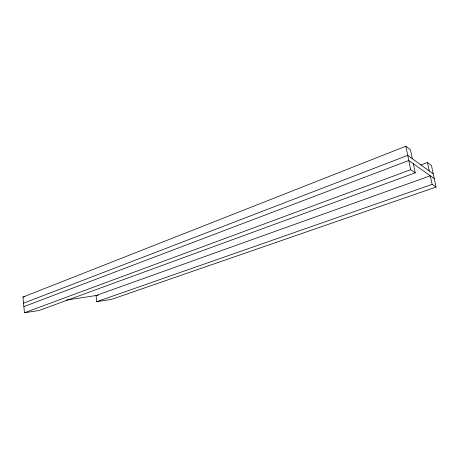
<?xml version="1.0" encoding="UTF-8"?>
<svg xmlns="http://www.w3.org/2000/svg" width="459" height="459" viewBox="0 0 459 459"><rect width="100%" height="100%" fill="white"/><g stroke="black" fill="none" stroke-linecap="round" stroke-linejoin="round"><path stroke-width="0.69" d="M413.37 163.771L415.257 172.831L38.917 310.536L24.447 312.757L22.95 297.082L405.836 146.243L410.444 149.709L412.314 158.694M23.535 303.181L407.718 155.366L433.244 173.875M23.862 306.623L408.785 160.512L434.248 178.608M420.76 164.993L427.478 162.497L431.454 165.487L436.05 187.06L111.371 299.423L96.757 301.666L96.051 295.521L430.295 175.797L432.114 184.363L436.05 187.06M24.447 312.757L410.69 169.704L415.257 172.831M96.757 301.666L432.114 184.363M22.95 297.082L24.321 296.87M66.194 300.111L98.134 295.2M427.478 162.497L429.28 171M405.836 146.243L410.69 169.704"/></g></svg>
